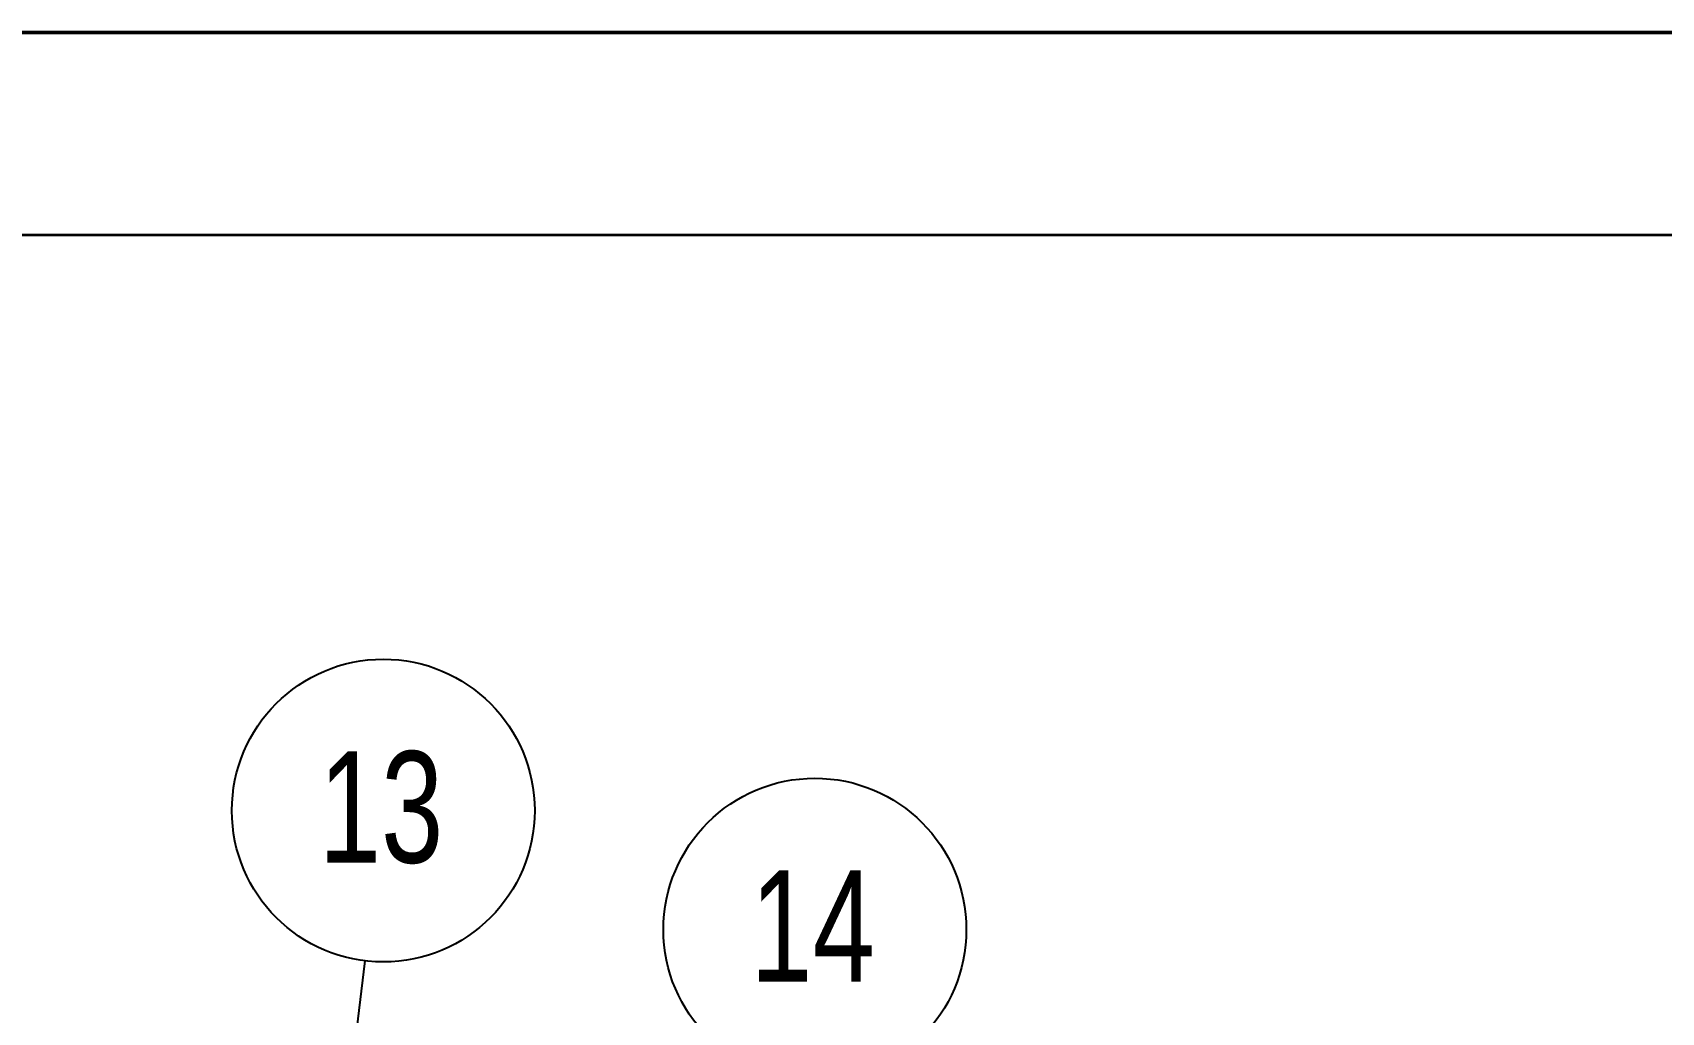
# Model space of a CAD drawing. Header units: millimetres. Extents: x 0 to 279, y 0 to 216.
# Drawn here: x 67 to 118.2, y 185.1 to 215.9 of the extents above; entities that cross this region are included whole.
import ezdxf

# ---------------------------------------------------------------- set-up
doc = ezdxf.new("R2010")
doc.units = ezdxf.units.MM
doc.layers.add('DIM', color=1, linetype='Continuous')
doc.layers.add('PAGE_BORDER', color=7, linetype='Continuous')
doc.styles.add('SLDTEXTSTYLE0', font='TXT', dxfattribs={"width": 0.75})
doc.dimstyles.new('SLDDIMSTYLE0', dxfattribs={"dimtxt": 0.18, "dimasz": 3.302, "dimexe": 0, "dimexo": 0.0625, "dimgap": 0, "dimtad": 0, "dimtih": 1, "dimtoh": 1, "dimdec": 0, "dimrnd": 1e-09, "dimzin": 0, "dimdsep": 46, "dimtxsty": 'Standard', "dimsah": 1, "dimcen": 0.09, "dimadec": 0, "dimazin": 0, "dimtfac": 3.302, "dimtdec": 0, "dimtofl": 0, "dimtmove": 0, "dimatfit": 3, "dimfxl": 0, "dimfrac": 2, "dimtolj": 1, "dimtzin": 0, "dimarcsym": 0})

# ---------------------------------------------------------------- blocks, each defined once
blk = doc.blocks.new('SW_NOTE_0')
at = {"layer": 'DIM', "color": 0}
blk.add_circle((0.653, 4.71), 4.755, dxfattribs=at)
at = {"layer": 'DIM', "color": 0, "insert": (0.582, 6.574), "char_height": 3.5, "attachment_point": 2, "style": 'SLDTEXTSTYLE0'}
blk.add_mtext('14', dxfattribs=at)
blk = doc.blocks.new('SW_NOTE_7')
at = {"layer": 'DIM', "color": 0}
blk.add_circle((0.573, 4.721), 4.755, dxfattribs=at)
at = {"layer": 'DIM', "color": 0, "insert": (0.503, 6.584), "char_height": 3.5, "attachment_point": 2, "style": 'SLDTEXTSTYLE0'}
blk.add_mtext('13', dxfattribs=at)

msp = doc.modelspace()

# ---------------------------------------------------------------- linework, layer by layer
at = {"color": 7, "linetype": 'Continuous', "lineweight": 50}
msp.add_line((0, 215.9), (279.4, 215.9), dxfattribs=at)
at = {"layer": 'PAGE_BORDER', "lineweight": 35}
msp.add_line((6.35, 209.55), (273.05, 209.55), dxfattribs=at)

# ---------------------------------------------------------------- block references
at = {"layer": 'DIM'}
for name, p in [('SW_NOTE_7', (77.464, 186.743)), ('SW_NOTE_0', (90.936, 183.015))]:
    msp.add_blockref(name, p, dxfattribs=at)

# ---------------------------------------------------------------- leaders
msp.add_leader([(76.366, 177.7), (77.464, 186.743)], dimstyle='SLDDIMSTYLE0', dxfattribs=at)

doc.saveas('drawing.dxf')
